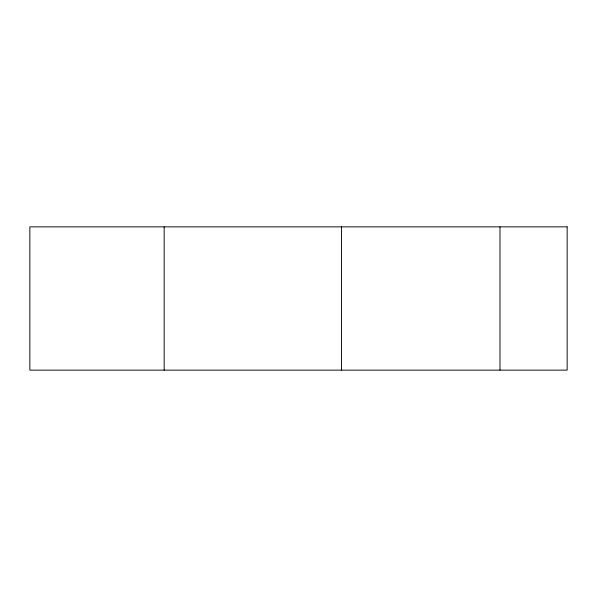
<?xml version="1.0" encoding="UTF-8"?>
<svg xmlns="http://www.w3.org/2000/svg" width="597" height="597" viewBox="0 0 597 597"><rect width="100%" height="100%" fill="white"/><g stroke="black" fill="none" stroke-linecap="round" stroke-linejoin="round"><path stroke-width="0.9" d="M499.987 226.86L499.987 370.14M341.477 226.86L341.477 370.14M164.175 226.86L164.175 370.14M567.15 226.86L29.85 226.86L29.85 370.14L567.15 370.14L567.15 226.86"/></g></svg>
